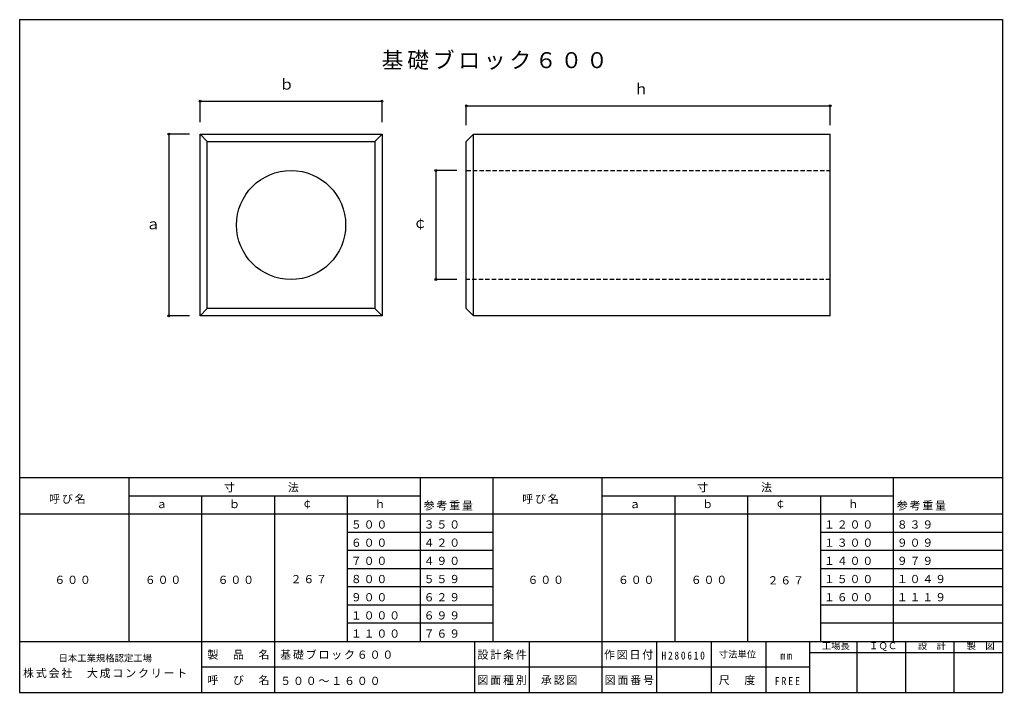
# Model space of a CAD drawing. Units: millimetres, scale not verified. Extents: x -1350 to 1350, y -950 to 900.
import ezdxf
from ezdxf.enums import TextEntityAlignment as Align

# ---------------------------------------------------------------- set-up
doc = ezdxf.new("R2010")
doc.units = ezdxf.units.MM
doc.header["$LTSCALE"] = 10
doc.header["$PDMODE"] = 32
doc.header["$PDSIZE"] = 5
doc.linetypes.add('DASHED1', pattern=[1.8, 1.2, -0.6])
for name, color, linetype in [('0-1', 7, 'Continuous'), ('0-2', 7, 'Continuous'), ('F-0', 2, 'Continuous')]:
    doc.layers.add(name, color=color, linetype=linetype)
doc.styles.add('ＭＳ ゴシック', font='')
doc.styles.get('ＭＳ ゴシック').set_extended_font_data('MS Gothic')

msp = doc.modelspace()

# ---------------------------------------------------------------- linework, layer by layer
at = {"layer": '0-1'}
for p, q in [((-854.38, 585.25), (-834.38, 565.25)), ((-354.38, 585.25), (-374.38, 565.25)), ((-102.76, 585.25), (-122.76, 565.25)), ((-102.76, 85.25), (-102.76, 585.25)), ((-102.76, 585.25), (877.24, 585.25)), ((877.24, 85.25), (877.24, 585.25)), ((-834.38, 565.25), (-374.38, 565.25)), ((-834.38, 105.25), (-834.38, 565.25)), ((-374.38, 565.25), (-374.38, 105.25)), ((-122.76, 105.25), (-122.76, 565.25)), ((-374.38, 105.25), (-354.38, 85.25)), ((-122.76, 105.25), (-102.76, 85.25)), ((877.24, 85.25), (-102.76, 85.25))]:
    msp.add_line(p, q, dxfattribs=at)
at = {"layer": '0-1', "linetype": 'DASHED1'}
for p, q in [((-122.76, 485.25), (877.24, 485.25)), ((877.24, 185.25), (-122.76, 185.25))]:
    msp.add_line(p, q, dxfattribs=at)
at = {"layer": '0-1'}
msp.add_lwpolyline([(-854.38, 85.25), (-854.38, 585.25), (-354.38, 585.25), (-354.38, 85.25)], close=True, dxfattribs=at)
msp.add_lwpolyline([(-374.38, 105.25), (-834.38, 105.25), (-854.38, 85.25)], dxfattribs=at)
msp.add_circle((-604.38, 335.25), 150, dxfattribs=at)
at = {"layer": '0-2', "color": 4}
for p, q in [((-854.38, 675.81), (-354.38, 675.81)), ((-854.38, 618.47), (-854.38, 675.81)), ((-354.38, 618.47), (-354.38, 675.81)), ((-122.76, 663.03), (877.24, 663.03)), ((-122.76, 609.41), (-122.76, 663.03)), ((877.24, 609.41), (877.24, 663.03)), ((-940.39, 585.25), (-940.39, 85.25)), ((-883.05, 585.25), (-940.39, 585.25)), ((-206.49, 485.25), (-206.49, 185.25)), ((-149.15, 485.25), (-206.49, 485.25)), ((-149.15, 185.25), (-206.49, 185.25)), ((-883.05, 85.25), (-940.39, 85.25))]:
    msp.add_line(p, q, dxfattribs=at)
at = {"layer": '0-2'}
for p, q in [((-50, -360), (-1350, -360)), ((-1050, -360), (-1050, -810)), ((-250, -360), (-250, -810)), ((-50, -360), (-50, -810)), ((1350, -360), (-50, -360)), ((250, -360), (250, -810)), ((1050, -360), (1050, -810)), ((-250, -410), (-1050, -410)), ((-850, -410), (-850, -810)), ((-650, -410), (-650, -810)), ((-450, -410), (-450, -810)), ((1050, -410), (250, -410)), ((450, -410), (450, -810)), ((650, -410), (650, -810)), ((850, -410), (850, -810)), ((-50, -460), (-1350, -460)), ((1350, -460), (-50, -460)), ((-50, -510), (-450, -510)), ((1350, -510), (850, -510)), ((-50, -560), (-450, -560)), ((1350, -560), (850, -560)), ((-50, -610), (-450, -610)), ((1350, -610), (850, -610)), ((-50, -660), (-450, -660)), ((1350, -660), (850, -660)), ((-50, -710), (-450, -710)), ((1350, -710), (850, -710)), ((-50, -760), (-450, -760)), ((1350, -760), (850, -760))]:
    msp.add_line(p, q, dxfattribs=at)
at = {"layer": '0-2', "color": 4}
for p in [(-854.38, 675.81), (-354.38, 675.81), (-122.76, 663.03), (877.24, 663.03), (-940.39, 585.25), (-206.49, 485.25), (-206.49, 185.25), (-940.39, 85.25)]:
    msp.add_point(p, dxfattribs=at)
at = {"layer": 'F-0'}
for p, q in [((-1350, 900), (-1350, -950)), ((-1350, 900), (1350, 900)), ((1350, 900), (1350, -950)), ((-1350, -810), (1350, -810)), ((-850, -810), (-850, -950)), ((-650, -810), (-650, -950)), ((-100, -810), (-100, -950)), ((50, -810), (50, -950)), ((250, -810), (250, -950)), ((400, -810), (400, -950)), ((550, -810), (550, -950)), ((700, -810), (700, -950)), ((820, -810), (820, -950)), ((950, -810), (950, -950)), ((1084, -810), (1084, -950)), ((1217, -810), (1217, -950)), ((820, -840), (1350, -840)), ((-850, -880), (820, -880)), ((-1350, -950), (1350, -950))]:
    msp.add_line(p, q, dxfattribs=at)

# ---------------------------------------------------------------- texts
at = {"layer": '0-2', "style": 'ＭＳ ゴシック'}
for s, height, p in [('ｂ', 29.33, (-636.51, 698.75)), ('ｈ', 29.33, (337.61, 686.01)), ('￠', 29.33, (-269.56, 314.59)), ('ａ', 29.33, (-1003.46, 314.59)), ('ａ', 21.99, (-974.66, -450)), ('ｂ', 21.99, (-774.66, -450)), ('￠', 21.99, (-574.66, -450)), ('ｈ', 21.99, (-374.66, -450)), ('ａ', 21.99, (325.34, -450)), ('ｂ', 21.99, (525.34, -450)), ('￠', 21.99, (725.34, -450)), ('ｈ', 21.99, (925.34, -450))]:
    msp.add_text(s, height=height, dxfattribs=at).set_placement(p, align=Align.BOTTOM_LEFT)
at = {"layer": '0-2', "color": 3, "insert": (-355.48, 761.81), "char_height": 43.99, "attachment_point": 7, "style": 'ＭＳ ゴシック'}
msp.add_mtext('\\T1.17;基礎ブロック６００', dxfattribs=at)
at = {"layer": '0-2', "char_height": 21.99, "attachment_point": 7, "style": 'ＭＳ ゴシック'}
for s, insert in [('\\T1.17;寸\u3000\u3000\u3000\u3000法', (-788.4, -400)), ('\\T1.17;寸\u3000\u3000\u3000\u3000法', (511.6, -400)), ('\\T1.17;呼び名', (-1268.9, -431.68)), ('\\T1.17;呼び名', (31.1, -431.68)), ('\\T1.17;参考重量', (-240, -450)), ('\\T1.17;参考重量', (1060, -450)), ('\\T1.17;５００', (-440, -500)), ('\\T1.17;３５０', (-240, -500)), ('\\T1.17;１２００', (860, -500)), ('\\T1.17;８３９', (1060, -500)), ('\\T1.17;６００', (-440, -550)), ('\\T1.17;４２０', (-240, -550)), ('\\T1.17;１３００', (860, -550)), ('\\T1.17;９０９', (1060, -550)), ('\\T1.17;７００', (-440, -600)), ('\\T1.17;４９０', (-240, -600)), ('\\T1.17;１４００', (860, -600)), ('\\T1.17;９７９', (1060, -600)), ('\\T1.17;６００', (-1254.64, -652.16)), ('\\T1.17;６００', (-1006.13, -652.16)), ('\\T1.17;６００', (-806.13, -652.16)), ('\\T1.17;２６７', (-605.63, -650.12)), ('\\T1.17;８００', (-440, -650)), ('\\T1.17;５５９', (-240, -650)), ('\\T1.17;６００', (45.35, -652.16)), ('\\T1.17;６００', (293.87, -652.16)), ('\\T1.17;６００', (493.87, -652.16)), ('\\T1.17;２６７', (704.86, -653.54)), ('\\T1.17;１５００', (860, -650)), ('\\T1.17;１０４９', (1060, -650)), ('\\T1.17;９００', (-440, -700)), ('\\T1.17;６２９', (-240, -700)), ('\\T1.17;１６００', (860, -700)), ('\\T1.17;１１１９', (1060, -700)), ('\\T1.17;１０００', (-440, -750)), ('\\T1.17;６９９', (-240, -750)), ('\\T1.17;１１００', (-440, -800)), ('\\T1.17;７６９', (-240, -800))]:
    msp.add_mtext(s, dxfattribs=dict(at, insert=insert))
at = {"layer": 'F-0', "color": 4, "style": 'ＭＳ ゴシック'}
for s, p in [('寸法単位', (570.88, -860)), ('工場長', (853.95, -836.76)), ('ＩＱＣ', (983.95, -836.76)), ('設\u3000計', (1117.95, -836.76)), ('製\u3000図', (1251.95, -836.76)), ('日本工業規格認定工場', (-1243.11, -870.61))]:
    msp.add_text(s, height=18.33, dxfattribs=at).set_placement(p, align=Align.BOTTOM_LEFT)
at = {"layer": 'F-0', "color": 7, "char_height": 21.99, "attachment_point": 7, "style": 'ＭＳ ゴシック'}
for s, insert in [('\\T1.17;製\u3000品\u3000名', (-834.17, -860)), ('\\T1.17;基礎ブロック６００', (-634.17, -860)), ('\\T1.17;設計条件', (-92.05, -860)), ('\\T1.17;作図日付', (255.36, -860)), ('\\T1.39;\\W0.85;H280610', (413.79, -860)), ('\\T1.36;\\W0.9;mm', (740.15, -860)), ('\\T1.17;株式会社\u3000大成コンクリート', (-1340.61, -911.02)), ('\\T1.17;呼\u3000び\u3000名', (-834.17, -930)), ('\\T1.17;５００～１６００', (-634.17, -930)), ('\\T1.17;図面種別', (-92.05, -930)), ('\\T1.17;承認図', (82.19, -930)), ('\\T1.17;図面番号', (257.38, -930)), ('\\T1.17;尺\u3000度', (570.88, -930)), ('\\T1.38;\\W0.9;FREE', (724.6, -930))]:
    msp.add_mtext(s, dxfattribs=dict(at, insert=insert))

doc.saveas('drawing.dxf')
